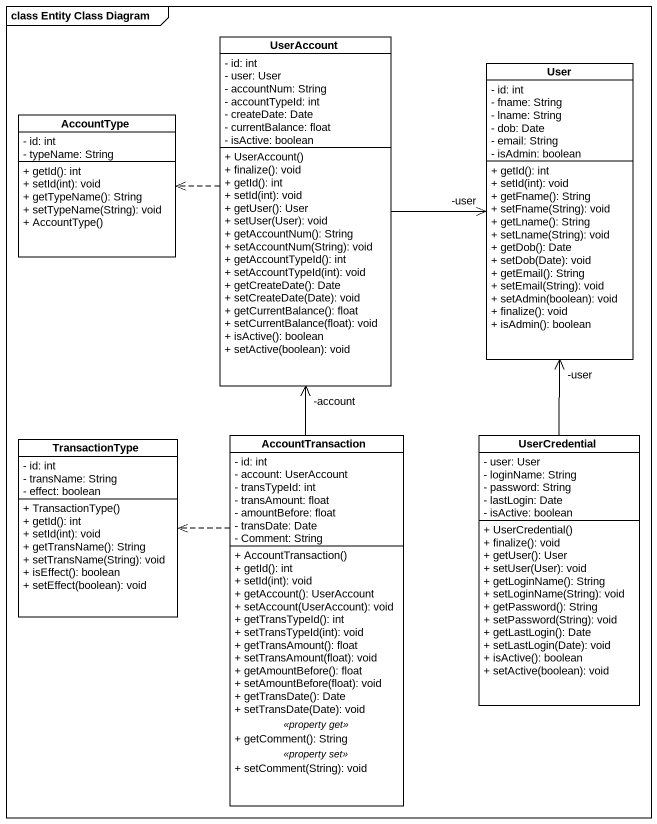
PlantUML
@startuml
mainframe class Entity Class Diagram
hide circle
hide empty members
skinparam classAttributeIconSize 0
class UserAccount {
  - id: int
  - user: User
  - accountNum: String
  - accountTypeId: int
  - createDate: Date
  - currentBalance: float
  - isActive: boolean
  + UserAccount()
  + finalize(): void
  + getId(): int
  + setId(int): void
  + getUser(): User
  + setUser(User): void
  + getAccountNum(): String
  + setAccountNum(String): void
  + getAccountTypeId(): int
  + setAccountTypeId(int): void
  + getCreateDate(): Date
  + setCreateDate(Date): void
  + getCurrentBalance(): float
  + setCurrentBalance(float): void
  + isActive(): boolean
  + setActive(boolean): void
}
class User {
  - id: int
  - fname: String
  - lname: String
  - dob: Date
  - email: String
  - isAdmin: boolean
  + getId(): int
  + setId(int): void
  + getFname(): String
  + setFname(String): void
  + getLname(): String
  + setLname(String): void
  + getDob(): Date
  + setDob(Date): void
  + getEmail(): String
  + setEmail(String): void
  + setAdmin(boolean): void
  + finalize(): void
  + isAdmin(): boolean
}
class AccountType {
  - id: int
  - typeName: String
  + getId(): int
  + setId(int): void
  + getTypeName(): String
  + setTypeName(String): void
  + AccountType()
}
class TransactionType {
  - id: int
  - transName: String
  - effect: boolean
  + TransactionType()
  + getId(): int
  + setId(int): void
  + getTransName(): String
  + setTransName(String): void
  + isEffect(): boolean
  + setEffect(boolean): void
}
class AccountTransaction {
  - id: int
  - account: UserAccount
  - transTypeId: int
  - transAmount: float
  - amountBefore: float
  - transDate: Date
  - Comment: String
  --
  + AccountTransaction()
  + getId(): int
  + setId(int): void
  + getAccount(): UserAccount
  + setAccount(UserAccount): void
  + getTransTypeId(): int
  + setTransTypeId(int): void
  + getTransAmount(): float
  + setTransAmount(float): void
  + getAmountBefore(): float
  + setAmountBefore(float): void
  + getTransDate(): Date
  + setTransDate(Date): void
  .. <<property get>> ..
  + getComment(): String
  .. <<property set>> ..
  + setComment(String): void
}
class UserCredential {
  - user: User
  - loginName: String
  - password: String
  - lastLogin: Date
  - isActive: boolean
  + UserCredential()
  + finalize(): void
  + getUser(): User
  + setUser(User): void
  + getLoginName(): String
  + setLoginName(String): void
  + getPassword(): String
  + setPassword(String): void
  + getLastLogin(): Date
  + setLastLogin(Date): void
  + isActive(): boolean
  + setActive(boolean): void
}
UserAccount -right-> "-user" User
UserAccount .left.> AccountType
AccountTransaction -up-> "-account" UserAccount
AccountTransaction .left.> TransactionType
UserCredential -up-> "-user" User
@enduml
